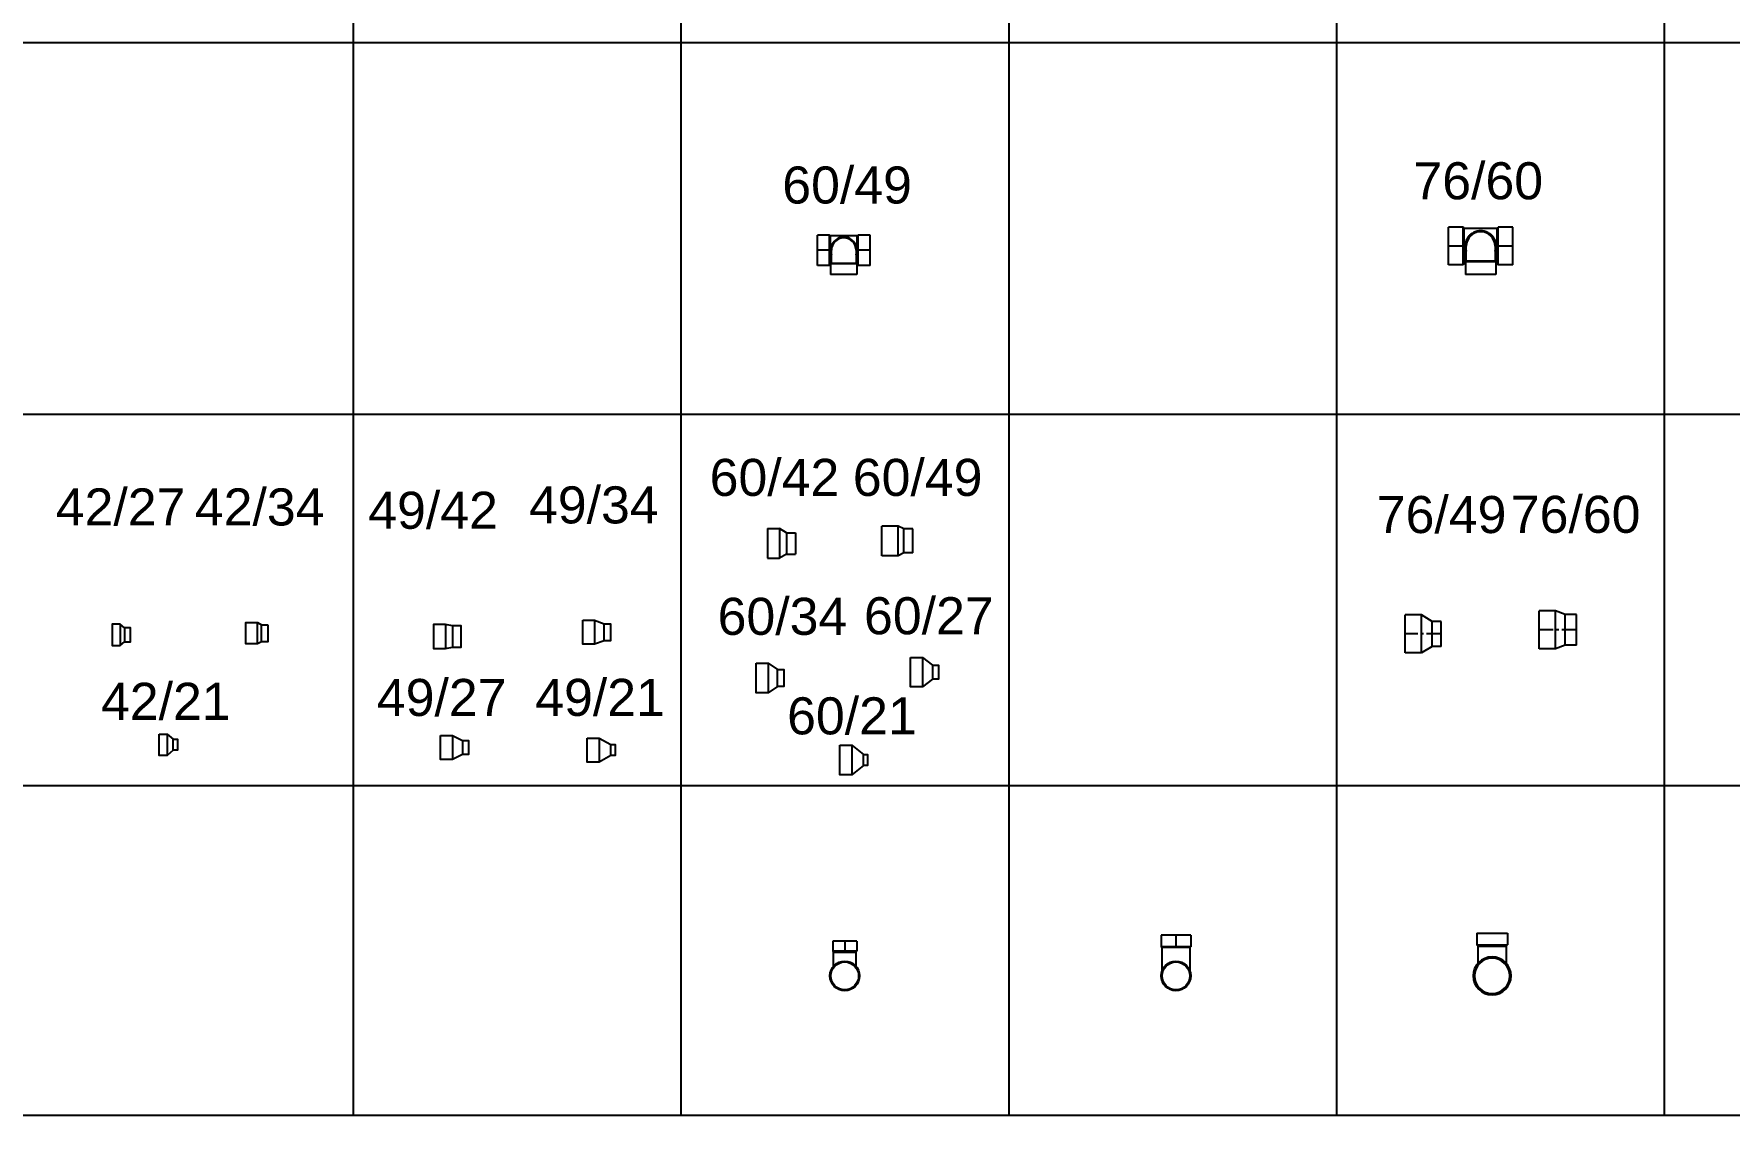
# Model space of a CAD drawing. Header units: millimetres. Extents: x 1218 to 72853, y -34712 to 16286.
# Drawn here: x 5601 to 9258, y -1315 to 1019 of the extents above; entities that cross this region are included whole.
import ezdxf
from ezdxf.enums import TextEntityAlignment as Align

# ---------------------------------------------------------------- set-up
doc = ezdxf.new("R2010")
doc.units = ezdxf.units.MM
doc.set_wipeout_variables(frame=1)
doc.linetypes.add('CENTER', pattern=[50.8, 31.75, -6.35, 6.35, -6.35])
doc.styles.get("Standard").update_dxf_attribs({"font": 'arial.ttf'})

# ---------------------------------------------------------------- blocks, each defined once
blk = doc.blocks.new('GIAM-D60x42 uPVC')
for p, q in [((-30, 32), (-30, -32)), ((-30, 32), (-4.2, 32)), ((10.8, 23), (-4.2, 32)), ((10.8, 23), (30, 23)), ((30, 23), (30, -23)), ((-30, -32), (-4.2, -32)), ((10.8, -23), (-4.2, -32)), ((10.8, -23), (30, -23))]:
    blk.add_line(p, q)
at = {"color": 8}
for p, q in [((-4.2, 32), (-4.2, -32)), ((10.8, 23), (10.8, -23))]:
    blk.add_line(p, q, dxfattribs=at)
at = {"flags": 1}
for p in [(-4.2, 0), (10.8, 0)]:
    blk.add_attdef('AMC', p, '', height=0.5, dxfattribs=at)
blk = doc.blocks.new('GIAM-D60x49 uPVC')
for p, q in [((-39.2, -32), (-39.2, 32)), ((-3.8, 32), (-39.2, 32)), ((8.2, 26), (-3.8, 32)), ((27.8, 26), (8.2, 26)), ((27.8, -26), (27.8, 26)), ((-3.8, -32), (-39.2, -32)), ((8.2, -26), (-3.8, -32)), ((27.8, -26), (8.2, -26))]:
    blk.add_line(p, q)
at = {"color": 8}
for p, q in [((-3.8, -32), (-3.8, 32)), ((8.2, -26), (8.2, 26))]:
    blk.add_line(p, q, dxfattribs=at)
at = {"flags": 1}
for p in [(-3.8, 0), (8.2, 0)]:
    blk.add_attdef('AMC', p, '', height=0.5, dxfattribs=at)
blk = doc.blocks.new('GIAM-D76x49 uPVC')
blk.add_wipeout([(-44.1, 41), (-44.1, -41), (-8.3, -41), (14.7, -27), (33.9, -27), (33.9, 27), (14.7, 27), (-8.3, 41)])
for p, q in [((-44.1, -41), (-44.1, 41)), ((-8.3, 41), (-44.1, 41)), ((14.7, 27), (-8.3, 41)), ((33.9, 27), (14.7, 27)), ((33.9, -27), (33.9, 27)), ((14.7, -27), (-8.3, -41)), ((33.9, -27), (14.7, -27)), ((-8.3, -41), (-44.1, -41))]:
    blk.add_line(p, q)
at = {"color": 8}
for p, q in [((-8.3, -41), (-8.3, 41)), ((14.7, -27), (14.7, 27))]:
    blk.add_line(p, q, dxfattribs=at)
at = {"color": 8, "linetype": 'CENTER'}
blk.add_line((33.9, 0), (-44.1, 0), dxfattribs=at)
at = {"flags": 1}
for p in [(-8.3, 0), (14.7, 0)]:
    blk.add_attdef('AMC', p, '', height=0.5, dxfattribs=at)
blk = doc.blocks.new('GIAM-D76x60 uPVC')
blk.add_wipeout([(-43.7, 41), (-8.2, 41), (12.8, 33), (37.3, 33), (37.3, -33), (12.8, -33), (-8.2, -41), (-43.7, -41)])
for p, q in [((-8.2, 41), (-43.7, 41)), ((-43.7, -41), (-43.7, 41)), ((12.8, 33), (-8.2, 41)), ((37.3, 33), (12.8, 33)), ((37.3, -33), (37.3, 33)), ((12.8, -33), (-8.2, -41)), ((37.3, -33), (12.8, -33)), ((-8.2, -41), (-43.7, -41))]:
    blk.add_line(p, q)
at = {"color": 8}
for p, q in [((-8.2, -41), (-8.2, 41)), ((12.8, -33), (12.8, 33))]:
    blk.add_line(p, q, dxfattribs=at)
at = {"color": 8, "linetype": 'CENTER'}
blk.add_line((37.3, 0), (-43.7, 0), dxfattribs=at)
at = {"flags": 1}
for p in [(-8.2, 0), (12.8, 0)]:
    blk.add_attdef('AMC', p, '', height=0.5, dxfattribs=at)
blk = doc.blocks.new('TE+CO-D60x49 uPVC')
for p, q in [((-30, 32), (-55, 32)), ((-55, -32), (-55, 32)), ((-28, 30), (-30, 32)), ((28, 30), (-28, 30)), ((28, 30), (30, 32)), ((55, 32), (30, 32)), ((55, -32), (55, 32)), ((-30, -32), (-55, -32)), ((-28, -30), (-30, -32)), ((28, -30), (-28, -30)), ((28, -30), (30, -32)), ((55, -32), (30, -32))]:
    blk.add_line(p, q)
at = {"color": 8}
for p, q in [((-30, -32), (-30, 32)), ((-28, -30), (-28, 30)), ((28, -30), (28, 30)), ((30, -32), (30, 32)), ((-30, 0), (-55, 0)), ((55, 0), (30, 0))]:
    blk.add_line(p, q, dxfattribs=at)
for radius in [26, 24]:
    blk.add_circle((0, 0), radius)
blk.add_wipeout([(27.5, -50.9), (-27.5, -50.9), (-27.5, -28.2), (-25.9, -26.6), (-25.9, -9.2), (-27, -5.4), (-27.4, -2.4), (-27.5, 0), (-27.4, 2.3), (-27.1, 4.6), (-26.5, 7.2), (-25.7, 9.8), (-24.8, 11.9), (-23.8, 13.8), (-22.2, 16.2), (-20.6, 18.2), (-19.1, 19.8), (-17.1, 21.5), (-15.2, 22.9), (-12.2, 24.6), (-9.9, 25.7), (-6.6, 26.7), (-2.4, 27.4), (0, 27.5), (3.1, 27.3), (6.3, 26.8), (8.6, 26.1), (11.7, 24.9), (14, 23.6), (17.1, 21.5), (20, 18.9), (21.7, 16.9), (23.6, 14.1), (25.1, 11.2), (26.3, 8.2), (27, 5.4), (27.4, 2.8), (27.5, 0), (27.3, -3.1), (26.9, -5.8), (26.4, -7.5), (25.9, -9.2), (25.9, -26.6), (27.5, -28.2)], dxfattribs=at)
for p, q in [((-25.9, -26.6), (-25.9, 0)), ((25.9, 0), (25.9, -26.6)), ((-25.9, -26.6), (-27.5, -28.2)), ((-27.5, -28.2), (-27.5, -50.9)), ((25.9, -26.6), (27.5, -28.2)), ((27.5, -28.2), (27.5, -50.9)), ((27.5, -50.9), (-27.5, -50.9))]:
    blk.add_line(p, q)
for p, q in [((27.5, -28.2), (-27.5, -28.2)), ((-25.9, -26.6), (25.9, -26.6))]:
    blk.add_line(p, q, dxfattribs=at)
for radius, start, end in [(27.5, 90, 199.5844), (25.9, 0, 180), (27.5, 340.4156, 90)]:
    blk.add_arc((0, 0), radius, start, end)
at = {"flags": 1}
for p in [(-30, 0), (30, 0), (0, -28.2)]:
    blk.add_attdef('AMC', p, '', height=0.5, dxfattribs=at)
blk = doc.blocks.new('TE+CO-D76x60 uPVC')
for p, q in [((-38, 40.5), (-69.7, 40.5)), ((-69.7, -40.5), (-69.7, 40.5)), ((-35.5, 38), (-38, 40.5)), ((35.5, 38), (-35.5, 38)), ((35.5, 38), (38, 40.5)), ((69.7, 40.5), (38, 40.5)), ((69.7, -40.5), (69.7, 40.5)), ((-38, -40.5), (-69.7, -40.5)), ((-35.5, -38), (-38, -40.5)), ((35.5, -38), (-35.5, -38)), ((35.5, -38), (38, -40.5)), ((69.7, -40.5), (38, -40.5))]:
    blk.add_line(p, q)
at = {"color": 8}
for p, q in [((-38, -40.5), (-38, 40.5)), ((-35.5, -38), (-35.5, 38)), ((35.5, -38), (35.5, 38)), ((38, -40.5), (38, 40.5)), ((-38, 0), (-69.7, 0)), ((69.7, 0), (38, 0))]:
    blk.add_line(p, q, dxfattribs=at)
for radius in [32.9, 30.4]:
    blk.add_circle((0, 0), radius)
blk.add_wipeout([(33, -61.1), (-33, -61.1), (-33, -33.8), (-31.1, -31.9), (-31.1, -11.1), (-32.4, -6.5), (-32.9, -2.8), (-33, 0), (-32.9, 2.8), (-32.5, 5.5), (-31.9, 8.6), (-30.8, 11.8), (-29.7, 14.3), (-28.5, 16.6), (-26.6, 19.5), (-24.8, 21.8), (-22.9, 23.7), (-20.5, 25.8), (-18.2, 27.5), (-14.7, 29.6), (-11.8, 30.8), (-7.9, 32), (-2.9, 32.9), (0, 33), (3.7, 32.8), (7.6, 32.1), (10.3, 31.4), (14.1, 29.8), (16.9, 28.4), (20.5, 25.9), (24, 22.7), (26, 20.3), (28.3, 16.9), (30.1, 13.4), (31.5, 9.8), (32.3, 6.5), (32.8, 3.4), (33, 0), (32.8, -3.7), (32.3, -6.9), (31.7, -9), (31.1, -11.1), (31.1, -31.9), (33, -33.8)], dxfattribs=at)
for p, q in [((-31.1, -31.9), (-31.1, 0)), ((31.1, 0), (31.1, -31.9)), ((-31.1, -31.9), (-33, -33.8)), ((-33, -33.8), (-33, -61.1)), ((31.1, -31.9), (33, -33.8)), ((33, -33.8), (33, -61.1)), ((33, -61.1), (-33, -61.1))]:
    blk.add_line(p, q)
for p, q in [((33, -33.8), (-33, -33.8)), ((-31.1, -31.9), (31.1, -31.9))]:
    blk.add_line(p, q, dxfattribs=at)
for radius, start, end in [(33, 90, 199.5844), (31.1, 0, 180), (33, 340.4156, 90)]:
    blk.add_arc((0, 0), radius, start, end)
at = {"flags": 1}
for p in [(-38, 0), (38, 0), (0, -33.8)]:
    blk.add_attdef('AMC', p, '', height=0.5, dxfattribs=at)
blk = doc.blocks.new('GIAM-D49x42 uPVC')
at = {"color": 8}
for p, q in [((-4.2, 26), (-4.2, -26)), ((10.8, 23), (10.8, -23))]:
    blk.add_line(p, q, dxfattribs=at)
blk.add_lwpolyline([(10.8, 23), (-4.2, 26), (-30, 26), (-30, -26), (-4.2, -26), (10.8, -23), (30, -23), (30, 23)], close=True)
at = {"flags": 1}
for p in [(-4.2, 0), (10.8, 0)]:
    blk.add_attdef('AMC', p, '', height=0.5, dxfattribs=at)
blk = doc.blocks.new('GIAM-D42x34 uPVC')
at = {"color": 8}
for p, q in [((-2.6, -23), (-2.6, 23)), ((5.9, -18.4), (5.9, 18.4))]:
    blk.add_line(p, q, dxfattribs=at)
blk.add_lwpolyline([(19.7, 18.4), (19.7, -18.4), (5.9, -18.4), (-2.6, -23), (-27.7, -23), (-27.7, 23), (-2.6, 23), (5.9, 18.4)], close=True)
at = {"flags": 1}
for p in [(-2.6, 0), (5.9, 0)]:
    blk.add_attdef('AMC', p, '', height=0.5, dxfattribs=at)
blk = doc.blocks.new('GIAM-D42x27 uPVC')
at = {"color": 8}
for p, q in [((-2.7, 23), (-2.7, -23)), ((7.1, 15), (7.1, -15))]:
    blk.add_line(p, q, dxfattribs=at)
blk.add_lwpolyline([(7.1, 15), (-2.7, 23), (-19.6, 23), (-19.6, -23), (-2.7, -23), (7.1, -15), (19.6, -15), (19.6, 15)], close=True)
at = {"flags": 1}
for p in [(-2.7, 0), (7.1, 0)]:
    blk.add_attdef('AMC', p, '', height=0.5, dxfattribs=at)
blk = doc.blocks.new('GIAM-D42x21 uPVC')
at = {"color": 8}
for p, q in [((-2.7, 23), (-2.7, -23)), ((10.6, -12), (10.6, 12))]:
    blk.add_line(p, q, dxfattribs=at)
for p, q in [((10.6, 12), (19.6, 12)), ((19.6, 12), (19.6, -12)), ((19.6, -12), (10.6, -12))]:
    blk.add_line(p, q)
blk.add_lwpolyline([(-19.6, 23), (-2.7, 23), (10.7, 12), (19.6, 12), (19.6, -12), (10.6, -12), (-2.7, -23), (-19.6, -23), (-19.6, 23)])
at = {"flags": 1}
for p in [(-2.7, 0), (10.6, 0)]:
    blk.add_attdef('AMC', p, '', height=0.5, dxfattribs=at)
blk = doc.blocks.new('GIAM-D49x27 uPVC')
at = {"color": 8}
for p, q in [((-4.2, 26), (-4.2, -26)), ((17.5, 15), (17.5, -15))]:
    blk.add_line(p, q, dxfattribs=at)
blk.add_lwpolyline([(-30, 26), (-4.2, 26), (17.5, 15), (30, 15), (30, -15), (17.5, -15), (-4.2, -26), (-30, -26), (-30, 26)])
at = {"flags": 1}
for p in [(-4.2, 0), (17.5, 0)]:
    blk.add_attdef('AMC', p, '', height=0.5, dxfattribs=at)
blk = doc.blocks.new('GIAM-D49x34 uPVC')
at = {"color": 8}
for p, q in [((-4.2, 26), (-4.2, -26)), ((16.2, -18.4), (16.2, 18.4))]:
    blk.add_line(p, q, dxfattribs=at)
blk.add_lwpolyline([(-30, 26), (-4.2, 26), (16.2, 18.4), (30, 18.4), (30, -18.4), (16.2, -18.4), (-4.2, -26), (-30, -26), (-30, 26)])
at = {"flags": 1}
for p in [(-4.2, 0), (16.2, 0)]:
    blk.add_attdef('AMC', p, '', height=0.5, dxfattribs=at)
blk = doc.blocks.new('GIAM-D60x27 uPVC')
at = {"color": 8}
for p, q in [((-4.2, 32), (-4.2, -32)), ((17.5, 15), (17.5, -15))]:
    blk.add_line(p, q, dxfattribs=at)
blk.add_lwpolyline([(-30, 32), (-4.2, 32), (17.5, 15), (30, 15), (30, -15), (17.5, -15), (-4.2, -32), (-30, -32), (-30, 32)])
at = {"flags": 1}
for p in [(-4.2, 0), (17.5, 0)]:
    blk.add_attdef('AMC', p, '', height=0.5, dxfattribs=at)
blk = doc.blocks.new('GIAM-D60x34 uPVC')
at = {"color": 8}
for p, q in [((-4.2, 32), (-4.2, -32)), ((16.2, -18.4), (16.2, 18.4))]:
    blk.add_line(p, q, dxfattribs=at)
blk.add_lwpolyline([(-30, 32), (-4.2, 32), (16.2, 18.4), (30, 18.4), (30, -18.4), (16.2, -18.4), (-4.2, -32), (-30, -32), (-30, 32)])
at = {"flags": 1}
for p in [(-4.2, 0), (16.2, 0)]:
    blk.add_attdef('AMC', p, '', height=0.5, dxfattribs=at)
blk = doc.blocks.new('GIAM-D49x21 uPVC')
at = {"color": 8}
for p, q in [((-4.2, 26), (-4.2, -26)), ((21, -12), (21, 12))]:
    blk.add_line(p, q, dxfattribs=at)
blk.add_lwpolyline([(-30, 26), (-4.2, 26), (21.2, 12), (30, 12), (30, -12), (21, -12), (-4.2, -26), (-30, -26), (-30, 26)])
at = {"flags": 1}
for p in [(-4.2, 0), (21, 0)]:
    blk.add_attdef('AMC', p, '', height=0.5, dxfattribs=at)
blk = doc.blocks.new('GIAM-D60x21 uPVC')
at = {"color": 8}
for p, q in [((-8.7, 32), (-8.7, -32)), ((16.5, -12), (16.5, 12))]:
    blk.add_line(p, q, dxfattribs=at)
blk.add_lwpolyline([(-34.5, 32), (-8.7, 32), (16.5, 12), (25.5, 12), (25.5, -12), (16.5, -12), (-8.7, -32), (-34.5, -32), (-34.5, 32)])
at = {"flags": 1}
for p in [(-8.7, 0), (16.5, 0)]:
    blk.add_attdef('AMC', p, '', height=0.5, dxfattribs=at)
blk = doc.blocks.new('TECONGTOP-D60 uPVC')
for p, q in [((0, 88), (-32, 88)), ((-32, 88), (-32, 63)), ((32, 88), (0, 88)), ((32, 88), (32, 63)), ((-30, 61), (-32, 63)), ((-30, 11.1), (-30, 61)), ((30, 61), (32, 63)), ((30, 61), (30, 11.1))]:
    blk.add_line(p, q)
at = {"color": 8}
for p, q in [((32, 63), (-32, 63)), ((30, 61), (-30, 61))]:
    blk.add_line(p, q, dxfattribs=at)
blk.add_lwpolyline([(0, 88), (0, 63)], dxfattribs=at)
for radius in [32, 30]:
    blk.add_circle((0, 0), radius)
at = {"flags": 1}
blk.add_attdef('AMC', (0, 63), '', height=0.5, dxfattribs=at)
blk = doc.blocks.new('TECONGTOP-D76x60 uPVC')
at = {"extrusion": (1, -2.28827e-17, -1.83691e-16)}
for p, q in [((-33, 92), (0, 92)), ((-33, 92), (-33, 67)), ((0, 92), (33, 92)), ((33, 92), (33, 67)), ((-30, 64), (-33, 67)), ((-30, 27.9), (-30, 64)), ((30, 64), (33, 67)), ((30, 64), (30, 27.9))]:
    blk.add_line(p, q, dxfattribs=at)
at = {"color": 8, "extrusion": (1, -2.28827e-17, -1.83691e-16)}
for p, q in [((-33, 67), (33, 67)), ((-30, 64), (30, 64))]:
    blk.add_line(p, q, dxfattribs=at)
at = {"extrusion": (-1.83691e-16, 4.20335e-33, -1)}
for radius in [41, 38]:
    blk.add_circle((0, 0), radius, dxfattribs=at)
at = {"flags": 1}
blk.add_attdef('AMC', (0, 67), '', height=0.5, dxfattribs=at)
blk = doc.blocks.new('TECONGTOP-D60x49 uPVC')
for p, q in [((-26, 75), (-26, 53)), ((26, 75), (-26, 75)), ((26, 75), (26, 53)), ((-24, 51), (-26, 53)), ((-24, 21.2), (-24, 51)), ((24, 51), (26, 53)), ((24, 51), (24, 21.2))]:
    blk.add_line(p, q)
at = {"color": 8}
for p, q in [((0, 75), (0, 53)), ((26, 53), (-26, 53)), ((-24, 51), (24, 51))]:
    blk.add_line(p, q, dxfattribs=at)
for radius in [32, 30]:
    blk.add_circle((0, 0), radius)
at = {"flags": 1}
blk.add_attdef('AMC', (0, 53), '', height=0.5, dxfattribs=at)

msp = doc.modelspace()

# ---------------------------------------------------------------- linework, layer by layer
for p, q in [((6289.5, 3673.6), (6289.5, -1314.6)), ((6996.6, 3673.6), (6996.6, -1314.6)), ((7703.7, 3673.6), (7703.7, -1314.6)), ((8410.8, 3673.6), (8410.8, -1314.6)), ((9117.9, 3673.6), (9117.9, -1314.6)), ((2141.9, 1000.2), (23966.6, 1000.2)), ((2141.9, 198.3), (23966.6, 198.3)), ((2141.9, -603.5), (23966.6, -603.5)), ((2141.9, -1314.6), (23966.6, -1314.6))]:
    msp.add_line(p, q)

# ---------------------------------------------------------------- block references
for name, p in [('TE+CO-D76x60 uPVC', (8721.9, 561)), ('GIAM-D60x42 uPVC', (7213.6, -80.7)), ('GIAM-D60x49 uPVC', (7469.3, -75.4)), ('GIAM-D42x27 uPVC', (5789.6, -278)), ('GIAM-D42x34 uPVC', (6085.8, -274.6)), ('GIAM-D49x42 uPVC', (6492.9, -281.8)), ('GIAM-D49x34 uPVC', (6814.8, -272.4)), ('GIAM-D76x49 uPVC', (8602.9, -276)), ('GIAM-D76x60 uPVC', (8891.5, -267.4)), ('GIAM-D60x27 uPVC', (7522.1, -358.6)), ('GIAM-D60x34 uPVC', (7188.9, -371)), ('GIAM-D42x21 uPVC', (5890.9, -515.1)), ('GIAM-D49x27 uPVC', (6508.2, -521.2)), ('GIAM-D60x21 uPVC', (7373.8, -548.2)), ('TECONGTOP-D60x49 uPVC', (7350.1, -1014.1)), ('TECONGTOP-D60 uPVC', (8064.6, -1014.1)), ('TECONGTOP-D76x60 uPVC', (8746.6, -1014.1))]:
    msp.add_blockref(name, p)
at = {"xscale": 1.031250000000076, "yscale": 1.031250000000076, "zscale": 1.031250000000076}
msp.add_blockref('TE+CO-D60x49 uPVC', (7348, 551.9), dxfattribs=at)
at = {"color": 2, "ltscale": 500}
msp.add_blockref('GIAM-D49x21 uPVC', (6824.5, -526.7), dxfattribs=at)

# ---------------------------------------------------------------- texts
for s, p in [('60/49', (7355.2, 692.8)), ('76/60', (8716.7, 702)), ('60/42', (7198.5, 61.8)), ('60/49', (7507.3, 61.8)), ('42/27', (5787.9, -2)), ('42/34', (6087.9, -2)), ('49/34', (6808.8, 2.4)), ('49/42', (6462, -9.2)), ('76/49', (8637.6, -18.4)), ('76/60', (8926.8, -17.9)), ('60/34', (7215.7, -238.1)), ('60/27', (7531.5, -236.8)), ('42/21', (5885.5, -421.5)), ('49/27', (6480.6, -413.2)), ('49/21', (6822.2, -413)), ('60/21', (7365.6, -452.9))]:
    msp.add_text(s, height=80, rotation=360, dxfattribs=at).set_placement(p, align=Align.MIDDLE_CENTER)

doc.saveas('drawing.dxf')
